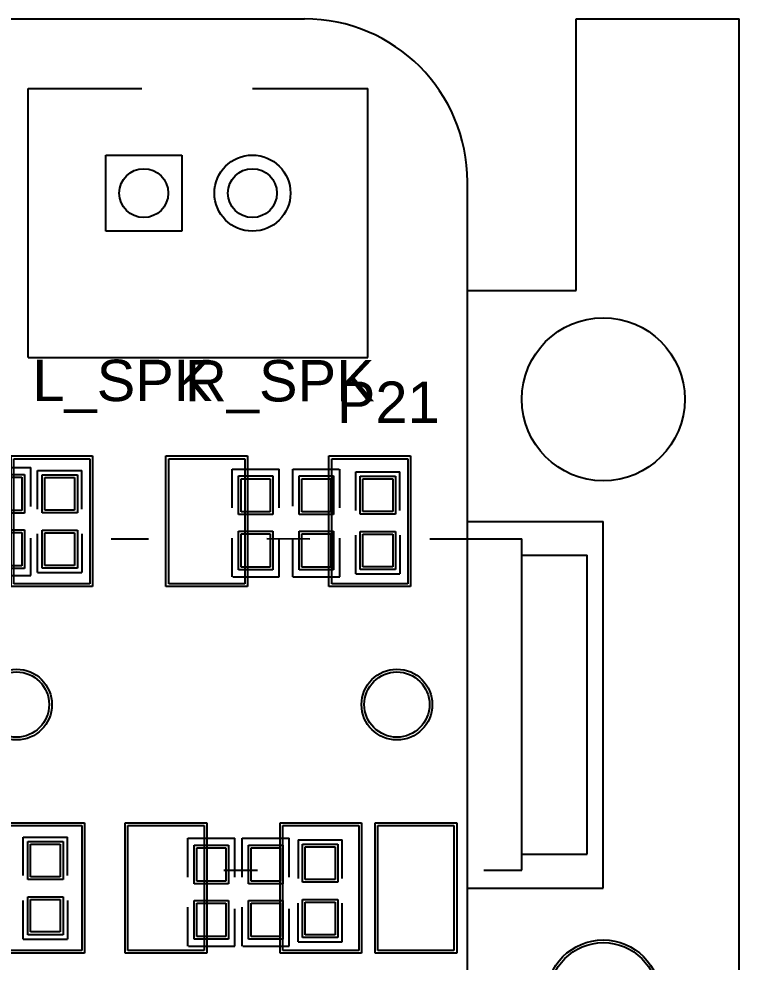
# Model space of a CAD drawing. Header units: inches. Extents: x -5 to 125, y -8 to 83.
# Drawn here: x 111.74 to 125, y 57.64 to 75 of the extents above; entities that cross this region are included whole.
import ezdxf

# ---------------------------------------------------------------- set-up
doc = ezdxf.new("R2010")
doc.units = ezdxf.units.IN
for name, color, linetype in [('Bottom Overlay', 54, 'Continuous'), ('Bottom Paste', 16, 'Continuous'), ('Bottom Solder', 6, 'Continuous'), ('Keep-Out Layer', 6, 'Continuous'), ('Top Overlay', 2, 'Continuous'), ('Top Paste', 8, 'Continuous'), ('Top Solder', 216, 'Continuous')]:
    doc.layers.add(name, color=color, linetype=linetype)
doc.styles.add('Arial', font='', dxfattribs={"height": 0.2})
doc.styles.get('Arial').set_extended_font_data('Arial')

# ---------------------------------------------------------------- blocks, each defined once
blk = doc.blocks.new('PH2_0_2P_V_35')
at = {"layer": 'Bottom Solder'}
for p, q in [((-1.7, 0.7), (-0.3, 0.7)), ((-1.7, -0.7), (-1.7, 0.7)), ((-0.3, 0.7), (-0.3, -0.7)), ((-0.3, -0.7), (-1.7, -0.7))]:
    blk.add_line(p, q, dxfattribs=at)
for centre, radius in [((1, 0), 0.7), ((-1, 0), 0.45), ((1, 0), 0.45)]:
    blk.add_circle(centre, radius, dxfattribs=at)
at = {"layer": 'Top Overlay'}
for p, q in [((-3.125, -3.025), (-3.125, 1.925)), ((-3.125, 1.925), (-1.038, 1.925)), ((1, 1.925), (3.125, 1.925)), ((3.125, -3.025), (3.125, 1.925)), ((-3.125, -3.025), (3.125, -3.025))]:
    blk.add_line(p, q, dxfattribs=at)
at = {"layer": 'Top Solder'}
for p, q in [((-1.7, 0.7), (-0.3, 0.7)), ((-1.7, -0.7), (-1.7, 0.7)), ((-0.3, 0.7), (-0.3, -0.7)), ((-0.3, -0.7), (-1.7, -0.7))]:
    blk.add_line(p, q, dxfattribs=at)
for centre, radius in [((1, 0), 0.7), ((-1, 0), 0.45), ((1, 0), 0.45)]:
    blk.add_circle(centre, radius, dxfattribs=at)
blk = doc.blocks.new('M____P____________71')
at = {"layer": 'Top Solder'}
blk.add_circle((0, 0), 1.5, dxfattribs=at)
blk = doc.blocks.new('M____P____________B_73')
at = {"layer": 'Bottom Solder'}
blk.add_circle((0, 0), 1.5, dxfattribs=at)
blk = doc.blocks.new('0402R_B_124')
at = {"layer": 'Bottom Overlay'}
for p, q in [((-0.279, 0.432), (-0.991, 0.432)), ((-0.991, -0.432), (-0.991, 0.432)), ((0.991, 0.432), (0.305, 0.432)), ((0.991, -0.419), (0.991, 0.432)), ((-0.279, -0.432), (-0.991, -0.432)), ((0.991, -0.432), (0.279, -0.432))]:
    blk.add_line(p, q, dxfattribs=at)
at = {"layer": 'Bottom Paste'}
for p, q in [((-0.813, -0.267), (-0.813, 0.267)), ((-0.813, 0.267), (-0.203, 0.267)), ((-0.203, 0.267), (-0.203, -0.267)), ((0.203, -0.267), (0.203, 0.267)), ((0.203, 0.267), (0.813, 0.267)), ((0.813, 0.267), (0.813, -0.267)), ((-0.203, -0.267), (-0.813, -0.267)), ((0.813, -0.267), (0.203, -0.267))]:
    blk.add_line(p, q, dxfattribs=at)
at = {"layer": 'Bottom Solder'}
for p, q in [((-0.863, -0.317), (-0.863, 0.317)), ((-0.863, 0.317), (-0.153, 0.317)), ((-0.153, 0.317), (-0.153, -0.317)), ((0.153, -0.317), (0.153, 0.317)), ((0.153, 0.317), (0.863, 0.317)), ((0.863, 0.317), (0.863, -0.317)), ((-0.153, -0.317), (-0.863, -0.317)), ((0.863, -0.317), (0.153, -0.317))]:
    blk.add_line(p, q, dxfattribs=at)
blk = doc.blocks.new('0402R_B_128')
at = {"layer": 'Bottom Overlay'}
for p, q in [((-0.991, -0.432), (-0.991, 0.432)), ((-0.279, 0.432), (-0.991, 0.432)), ((0.991, 0.432), (0.305, 0.432)), ((0.991, -0.419), (0.991, 0.432)), ((-0.279, -0.432), (-0.991, -0.432)), ((0.991, -0.432), (0.279, -0.432))]:
    blk.add_line(p, q, dxfattribs=at)
at = {"layer": 'Bottom Paste'}
for p, q in [((-0.813, -0.267), (-0.813, 0.267)), ((-0.813, 0.267), (-0.203, 0.267)), ((-0.203, 0.267), (-0.203, -0.267)), ((0.203, -0.267), (0.203, 0.267)), ((0.203, 0.267), (0.813, 0.267)), ((0.813, 0.267), (0.813, -0.267)), ((-0.203, -0.267), (-0.813, -0.267)), ((0.813, -0.267), (0.203, -0.267))]:
    blk.add_line(p, q, dxfattribs=at)
at = {"layer": 'Bottom Solder'}
for p, q in [((-0.863, -0.317), (-0.863, 0.317)), ((-0.863, 0.317), (-0.153, 0.317)), ((-0.153, 0.317), (-0.153, -0.317)), ((0.153, -0.317), (0.153, 0.317)), ((0.153, 0.317), (0.863, 0.317)), ((0.863, 0.317), (0.863, -0.317)), ((-0.153, -0.317), (-0.863, -0.317)), ((0.863, -0.317), (0.153, -0.317))]:
    blk.add_line(p, q, dxfattribs=at)
blk = doc.blocks.new('0402R_B_131')
at = {"layer": 'Bottom Overlay'}
for p, q in [((-0.991, -0.432), (-0.991, 0.432)), ((-0.279, 0.432), (-0.991, 0.432)), ((0.991, 0.432), (0.305, 0.432)), ((0.991, -0.419), (0.991, 0.432)), ((-0.279, -0.432), (-0.991, -0.432)), ((0.991, -0.432), (0.279, -0.432))]:
    blk.add_line(p, q, dxfattribs=at)
at = {"layer": 'Bottom Paste'}
for p, q in [((-0.813, -0.267), (-0.813, 0.267)), ((-0.813, 0.267), (-0.203, 0.267)), ((-0.203, 0.267), (-0.203, -0.267)), ((0.203, -0.267), (0.203, 0.267)), ((0.203, 0.267), (0.813, 0.267)), ((0.813, 0.267), (0.813, -0.267)), ((-0.203, -0.267), (-0.813, -0.267)), ((0.813, -0.267), (0.203, -0.267))]:
    blk.add_line(p, q, dxfattribs=at)
at = {"layer": 'Bottom Solder'}
for p, q in [((-0.863, -0.317), (-0.863, 0.317)), ((-0.863, 0.317), (-0.153, 0.317)), ((-0.153, 0.317), (-0.153, -0.317)), ((0.153, -0.317), (0.153, 0.317)), ((0.153, 0.317), (0.863, 0.317)), ((0.863, 0.317), (0.863, -0.317)), ((-0.153, -0.317), (-0.863, -0.317)), ((0.863, -0.317), (0.153, -0.317))]:
    blk.add_line(p, q, dxfattribs=at)
blk = doc.blocks.new('0402R_B_132')
at = {"layer": 'Bottom Overlay'}
for p, q in [((-0.991, -0.432), (-0.991, 0.432)), ((-0.279, 0.432), (-0.991, 0.432)), ((0.991, 0.432), (0.305, 0.432)), ((0.991, -0.419), (0.991, 0.432)), ((-0.279, -0.432), (-0.991, -0.432)), ((0.991, -0.432), (0.279, -0.432))]:
    blk.add_line(p, q, dxfattribs=at)
at = {"layer": 'Bottom Paste'}
for p, q in [((-0.813, -0.267), (-0.813, 0.267)), ((-0.813, 0.267), (-0.203, 0.267)), ((-0.203, 0.267), (-0.203, -0.267)), ((0.203, -0.267), (0.203, 0.267)), ((0.203, 0.267), (0.813, 0.267)), ((0.813, 0.267), (0.813, -0.267)), ((-0.203, -0.267), (-0.813, -0.267)), ((0.813, -0.267), (0.203, -0.267))]:
    blk.add_line(p, q, dxfattribs=at)
at = {"layer": 'Bottom Solder'}
for p, q in [((-0.863, -0.317), (-0.863, 0.317)), ((-0.863, 0.317), (-0.153, 0.317)), ((-0.153, 0.317), (-0.153, -0.317)), ((0.153, -0.317), (0.153, 0.317)), ((0.153, 0.317), (0.863, 0.317)), ((0.863, 0.317), (0.863, -0.317)), ((-0.153, -0.317), (-0.863, -0.317)), ((0.863, -0.317), (0.153, -0.317))]:
    blk.add_line(p, q, dxfattribs=at)
blk = doc.blocks.new('0402R_B_134')
at = {"layer": 'Bottom Overlay'}
for p, q in [((-0.991, 0.432), (-0.991, -0.432)), ((-0.991, 0.432), (-0.279, 0.432)), ((0.305, 0.432), (0.991, 0.432)), ((0.991, 0.432), (0.991, -0.419)), ((-0.991, -0.432), (-0.279, -0.432)), ((0.279, -0.432), (0.991, -0.432))]:
    blk.add_line(p, q, dxfattribs=at)
at = {"layer": 'Bottom Paste'}
for p, q in [((-0.813, -0.267), (-0.813, 0.267)), ((-0.813, 0.267), (-0.203, 0.267)), ((-0.203, 0.267), (-0.203, -0.267)), ((0.203, -0.267), (0.203, 0.267)), ((0.203, 0.267), (0.813, 0.267)), ((0.813, 0.267), (0.813, -0.267)), ((-0.203, -0.267), (-0.813, -0.267)), ((0.813, -0.267), (0.203, -0.267))]:
    blk.add_line(p, q, dxfattribs=at)
at = {"layer": 'Bottom Solder'}
for p, q in [((-0.863, -0.317), (-0.863, 0.317)), ((-0.863, 0.317), (-0.153, 0.317)), ((-0.153, 0.317), (-0.153, -0.317)), ((0.153, -0.317), (0.153, 0.317)), ((0.153, 0.317), (0.863, 0.317)), ((0.863, 0.317), (0.863, -0.317)), ((-0.153, -0.317), (-0.863, -0.317)), ((0.863, -0.317), (0.153, -0.317))]:
    blk.add_line(p, q, dxfattribs=at)
blk = doc.blocks.new('PJ3930_8P_271')
at = {"layer": 'Bottom Solder'}
for centre, radius in [((-4, 0), 0.651), ((-4, 0), 0.6), ((3, 0), 0.651), ((3, 0), 0.6)]:
    blk.add_circle(centre, radius, dxfattribs=at)
at = {"layer": 'Top Overlay'}
for p, q in [((-5.601, 3.05), (-6.3, 3.05)), ((-6.3, 3.05), (-6.3, -3.05)), ((-0.813, 3.048), (-1.435, 3.048)), ((7, 3.05), (3.6, 3.05)), ((7, 3.05), (7, -3.05)), ((-7.5, 2.75), (-7.5, -2.75)), ((-6.3, 2.75), (-7.5, 2.75)), ((-6.3, 2.5), (-6.3, -2.5)), ((-6.3, -2.75), (-7.5, -2.75)), ((-4.605, -3.05), (-6.3, -3.05)), ((-1.607, -3.055), (-2.4, -3.048)), ((1.257, -3.048), (0.571, -3.048)), ((7, -3.05), (5.652, -3.05))]:
    blk.add_line(p, q, dxfattribs=at)
at = {"layer": 'Top Paste'}
for p, q in [((-5.05, 2.225), (-5.05, 4.525)), ((-5.05, 4.525), (-3.65, 4.525)), ((-3.65, 4.525), (-3.65, 2.225)), ((-3.3, 2.225), (-3.3, 4.525)), ((-3.3, 4.525), (-1.9, 4.525)), ((-1.9, 4.525), (-1.9, 2.225)), ((-0.45, 2.225), (-0.45, 4.525)), ((-0.45, 4.525), (0.95, 4.525)), ((0.95, 4.525), (0.95, 2.225)), ((1.8, 2.225), (1.8, 4.525)), ((1.8, 4.525), (3.2, 4.525)), ((3.2, 4.525), (3.2, 2.225)), ((-3.65, 2.225), (-5.05, 2.225)), ((-1.9, 2.225), (-3.3, 2.225)), ((0.95, 2.225), (-0.45, 2.225)), ((3.2, 2.225), (1.8, 2.225)), ((-4.2, -4.525), (-4.2, -2.225)), ((-4.2, -2.225), (-2.8, -2.225)), ((-2.8, -2.225), (-2.8, -4.525)), ((-1.2, -4.525), (-1.2, -2.225)), ((-1.2, -2.225), (0.2, -2.225)), ((0.2, -2.225), (0.2, -4.525)), ((1.65, -4.525), (1.65, -2.225)), ((1.65, -2.225), (3.05, -2.225)), ((3.05, -2.225), (3.05, -4.525)), ((3.9, -4.525), (3.9, -2.225)), ((3.9, -2.225), (5.3, -2.225)), ((5.3, -2.225), (5.3, -4.525)), ((-2.8, -4.525), (-4.2, -4.525)), ((0.2, -4.525), (-1.2, -4.525)), ((3.05, -4.525), (1.65, -4.525)), ((5.3, -4.525), (3.9, -4.525))]:
    blk.add_line(p, q, dxfattribs=at)
at = {"layer": 'Top Solder'}
for p, q in [((-5.1, 2.175), (-5.1, 4.575)), ((-5.1, 4.575), (-3.6, 4.575)), ((-3.6, 4.575), (-3.6, 2.175)), ((-3.35, 2.175), (-3.35, 4.575)), ((-3.35, 4.575), (-1.85, 4.575)), ((-1.85, 4.575), (-1.85, 2.175)), ((-0.5, 2.175), (-0.5, 4.575)), ((-0.5, 4.575), (1, 4.575)), ((1, 4.575), (1, 2.175)), ((1.75, 2.175), (1.75, 4.575)), ((1.75, 4.575), (3.25, 4.575)), ((3.25, 4.575), (3.25, 2.175)), ((-3.6, 2.175), (-5.1, 2.175)), ((-1.85, 2.175), (-3.35, 2.175)), ((1, 2.175), (-0.5, 2.175)), ((3.25, 2.175), (1.75, 2.175)), ((-4.25, -4.575), (-4.25, -2.175)), ((-4.25, -2.175), (-2.75, -2.175)), ((-2.75, -2.175), (-2.75, -4.575)), ((-1.25, -4.575), (-1.25, -2.175)), ((-1.25, -2.175), (0.25, -2.175)), ((0.25, -2.175), (0.25, -4.575)), ((1.6, -4.575), (1.6, -2.175)), ((1.6, -2.175), (3.1, -2.175)), ((3.1, -2.175), (3.1, -4.575)), ((3.85, -4.575), (3.85, -2.175)), ((3.85, -2.175), (5.35, -2.175)), ((5.35, -2.175), (5.35, -4.575)), ((-2.75, -4.575), (-4.25, -4.575)), ((0.25, -4.575), (-1.25, -4.575)), ((3.1, -4.575), (1.6, -4.575)), ((5.35, -4.575), (3.85, -4.575))]:
    blk.add_line(p, q, dxfattribs=at)
for centre, radius in [((-4, 0), 0.651), ((-4, 0), 0.6), ((3, 0), 0.651), ((3, 0), 0.6)]:
    blk.add_circle(centre, radius, dxfattribs=at)
blk = doc.blocks.new('N_HOLE_2_0MM_287')
at = {"layer": 'Bottom Solder'}
for radius in [1.05, 1]:
    blk.add_circle((0, 0), radius, dxfattribs=at)
at = {"layer": 'Top Solder'}
for radius in [1.05, 1]:
    blk.add_circle((0, 0), radius, dxfattribs=at)
blk = doc.blocks.new('0402TVS_B_313')
at = {"layer": 'Bottom Overlay'}
for p, q in [((-0.94, 0.406), (-0.229, 0.406)), ((-0.94, 0.406), (-0.94, -0.406)), ((0.229, 0.406), (0.94, 0.406)), ((0.94, 0.406), (0.94, -0.406)), ((-0.229, -0.406), (-0.94, -0.406)), ((0.229, -0.406), (0.94, -0.406))]:
    blk.add_line(p, q, dxfattribs=at)
at = {"layer": 'Bottom Paste'}
for p, q in [((-0.808, -0.275), (-0.808, 0.275)), ((-0.808, 0.275), (-0.208, 0.275)), ((-0.208, 0.275), (-0.208, -0.275)), ((0.208, -0.275), (0.208, 0.275)), ((0.208, 0.275), (0.808, 0.275)), ((0.808, 0.275), (0.808, -0.275)), ((-0.208, -0.275), (-0.808, -0.275)), ((0.808, -0.275), (0.208, -0.275))]:
    blk.add_line(p, q, dxfattribs=at)
at = {"layer": 'Bottom Solder'}
for p, q in [((-0.858, -0.325), (-0.858, 0.325)), ((-0.858, 0.325), (-0.158, 0.325)), ((-0.158, 0.325), (-0.158, -0.325)), ((0.158, -0.325), (0.158, 0.325)), ((0.158, 0.325), (0.858, 0.325)), ((0.858, 0.325), (0.858, -0.325)), ((-0.158, -0.325), (-0.858, -0.325)), ((0.858, -0.325), (0.158, -0.325))]:
    blk.add_line(p, q, dxfattribs=at)
blk = doc.blocks.new('0402TVS_B_314')
at = {"layer": 'Bottom Overlay'}
for p, q in [((-0.229, 0.406), (-0.94, 0.406)), ((-0.94, -0.406), (-0.94, 0.406)), ((0.94, 0.406), (0.229, 0.406)), ((0.94, -0.406), (0.94, 0.406)), ((-0.94, -0.406), (-0.229, -0.406)), ((0.94, -0.406), (0.229, -0.406))]:
    blk.add_line(p, q, dxfattribs=at)
at = {"layer": 'Bottom Paste'}
for p, q in [((-0.808, -0.275), (-0.808, 0.275)), ((-0.808, 0.275), (-0.208, 0.275)), ((-0.208, 0.275), (-0.208, -0.275)), ((0.208, -0.275), (0.208, 0.275)), ((0.208, 0.275), (0.808, 0.275)), ((0.808, 0.275), (0.808, -0.275)), ((-0.208, -0.275), (-0.808, -0.275)), ((0.808, -0.275), (0.208, -0.275))]:
    blk.add_line(p, q, dxfattribs=at)
at = {"layer": 'Bottom Solder'}
for p, q in [((-0.858, -0.325), (-0.858, 0.325)), ((-0.858, 0.325), (-0.158, 0.325)), ((-0.158, 0.325), (-0.158, -0.325)), ((0.158, -0.325), (0.158, 0.325)), ((0.158, 0.325), (0.858, 0.325)), ((0.858, 0.325), (0.858, -0.325)), ((-0.158, -0.325), (-0.858, -0.325)), ((0.858, -0.325), (0.158, -0.325))]:
    blk.add_line(p, q, dxfattribs=at)
blk = doc.blocks.new('0402TVS_B_315')
at = {"layer": 'Bottom Overlay'}
for p, q in [((-0.94, 0.406), (-0.229, 0.406)), ((-0.94, 0.406), (-0.94, -0.406)), ((0.229, 0.406), (0.94, 0.406)), ((0.94, 0.406), (0.94, -0.406)), ((-0.229, -0.406), (-0.94, -0.406)), ((0.229, -0.406), (0.94, -0.406))]:
    blk.add_line(p, q, dxfattribs=at)
at = {"layer": 'Bottom Paste'}
for p, q in [((-0.808, -0.275), (-0.808, 0.275)), ((-0.808, 0.275), (-0.208, 0.275)), ((-0.208, 0.275), (-0.208, -0.275)), ((0.208, -0.275), (0.208, 0.275)), ((0.208, 0.275), (0.808, 0.275)), ((0.808, 0.275), (0.808, -0.275)), ((-0.208, -0.275), (-0.808, -0.275)), ((0.808, -0.275), (0.208, -0.275))]:
    blk.add_line(p, q, dxfattribs=at)
at = {"layer": 'Bottom Solder'}
for p, q in [((-0.858, -0.325), (-0.858, 0.325)), ((-0.858, 0.325), (-0.158, 0.325)), ((-0.158, 0.325), (-0.158, -0.325)), ((0.158, -0.325), (0.158, 0.325)), ((0.158, 0.325), (0.858, 0.325)), ((0.858, 0.325), (0.858, -0.325)), ((-0.158, -0.325), (-0.858, -0.325)), ((0.858, -0.325), (0.158, -0.325))]:
    blk.add_line(p, q, dxfattribs=at)
blk = doc.blocks.new('0402TVS_B_316')
at = {"layer": 'Bottom Overlay'}
for p, q in [((-0.94, 0.406), (-0.229, 0.406)), ((-0.94, 0.406), (-0.94, -0.406)), ((0.229, 0.406), (0.94, 0.406)), ((0.94, 0.406), (0.94, -0.406)), ((-0.229, -0.406), (-0.94, -0.406)), ((0.229, -0.406), (0.94, -0.406))]:
    blk.add_line(p, q, dxfattribs=at)
at = {"layer": 'Bottom Paste'}
for p, q in [((-0.808, -0.275), (-0.808, 0.275)), ((-0.808, 0.275), (-0.208, 0.275)), ((-0.208, 0.275), (-0.208, -0.275)), ((0.208, -0.275), (0.208, 0.275)), ((0.208, 0.275), (0.808, 0.275)), ((0.808, 0.275), (0.808, -0.275)), ((-0.208, -0.275), (-0.808, -0.275)), ((0.808, -0.275), (0.208, -0.275))]:
    blk.add_line(p, q, dxfattribs=at)
at = {"layer": 'Bottom Solder'}
for p, q in [((-0.858, -0.325), (-0.858, 0.325)), ((-0.858, 0.325), (-0.158, 0.325)), ((-0.158, 0.325), (-0.158, -0.325)), ((0.158, -0.325), (0.158, 0.325)), ((0.158, 0.325), (0.858, 0.325)), ((0.858, 0.325), (0.858, -0.325)), ((-0.158, -0.325), (-0.858, -0.325)), ((0.858, -0.325), (0.158, -0.325))]:
    blk.add_line(p, q, dxfattribs=at)

msp = doc.modelspace()

# ---------------------------------------------------------------- linework, layer by layer
at = {"layer": 'Keep-Out Layer'}
for p, q in [((3, 75), (117, 75)), ((122, 70), (122, 75)), ((122, 75), (125, 75)), ((125, 0), (125, 75)), ((120, 3), (120, 72)), ((120, 70), (122, 70)), ((120, 65.75), (122.5, 65.75)), ((122.5, 59), (122.5, 65.75)), ((120, 59), (122.5, 59))]:
    msp.add_line(p, q, dxfattribs=at)
msp.add_arc((117, 72), 3, 0, 90, dxfattribs=at)

# ---------------------------------------------------------------- block references
msp.add_blockref('PH2_0_2P_V_35', (115.043, 71.793))
for name, p, rotation in [('M____P____________71', (122.5, 68), 90), ('M____P____________B_73', (122.5, 68), 270), ('PJ3930_8P_271', (114.702, 62.381), 180), ('0402R_B_124', (111.53, 65.75), 270), ('0402TVS_B_315', (112.496, 65.75), 90), ('0402R_B_132', (116.102, 65.725), 270), ('0402R_B_134', (117.22, 65.725), 90), ('0402TVS_B_313', (118.35, 65.725), 90), ('0402TVS_B_316', (112.232, 59.004), 90), ('0402R_B_131', (115.288, 58.929), 270), ('0402R_B_128', (116.288, 58.929), 270), ('0402TVS_B_314', (117.288, 58.954), 270), ('N_HOLE_2_0MM_287', (122.5, 57), 90)]:
    msp.add_blockref(name, p, dxfattribs=dict(rotation=rotation))

# ---------------------------------------------------------------- texts
at = {"layer": 'Top Overlay', "style": 'Arial'}
for s, p in [('L_SPK', (111.993, 67.966)), ('R_SPK', (114.803, 67.96))]:
    msp.add_text(s, height=0.762, rotation=360, dxfattribs=at).set_placement(p)
msp.add_text('P21', height=0.762, dxfattribs=at).set_placement((117.595, 67.564))

doc.saveas('drawing.dxf')
